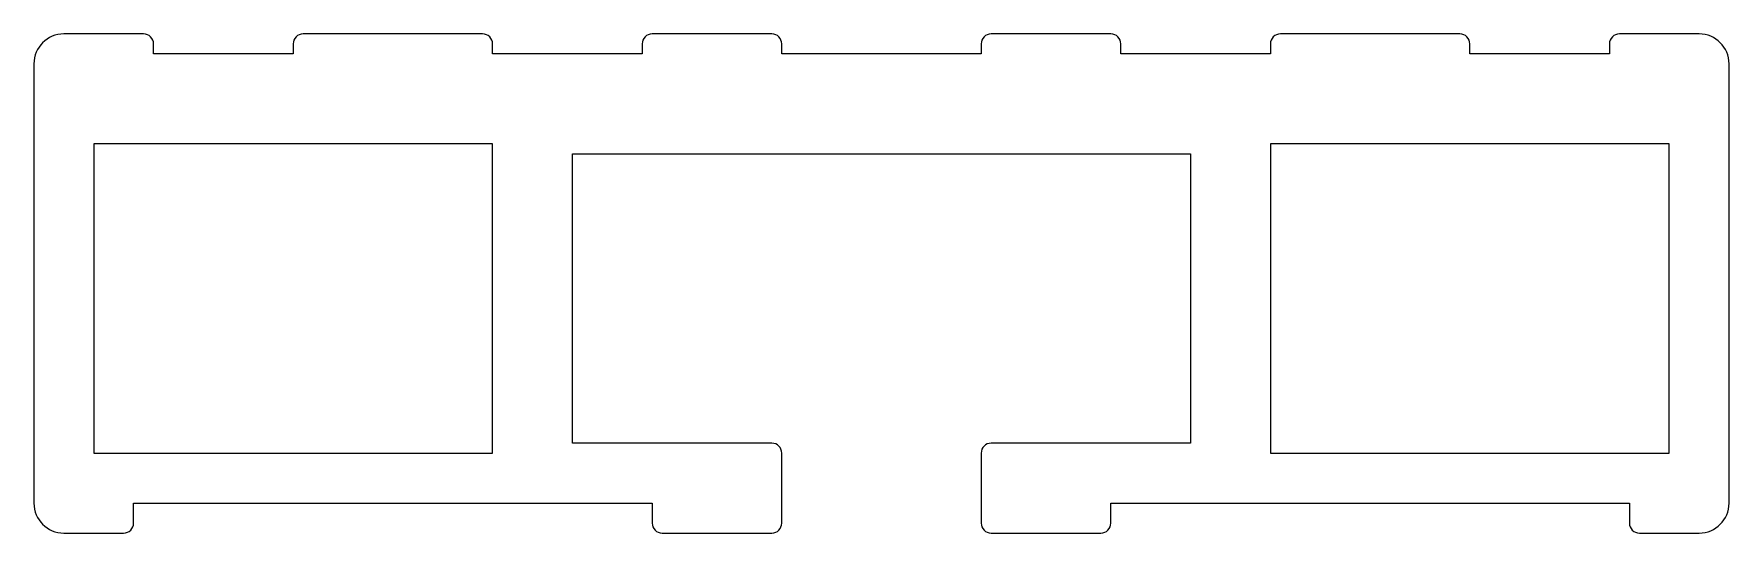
# Model space of a CAD drawing. Extents: x 947.6 to 1032.6, y 574.5 to 599.5.
import ezdxf

# ---------------------------------------------------------------- set-up
doc = ezdxf.new("R2010")
doc.units = 0
doc.layers.get('0').update_dxf_attribs({"linetype": 'CONTINUOUS'})

msp = doc.modelspace()

# ---------------------------------------------------------------- linework, layer by layer
at = {"color": 0, "linetype": 'CONTINUOUS'}
for p, q in [((953.084, 599.481), (949.084, 599.481)), ((970.084, 599.481), (961.084, 599.481)), ((984.584, 599.481), (978.584, 599.481)), ((1001.584, 599.481), (995.584, 599.481)), ((1019.084, 599.481), (1010.084, 599.481)), ((1031.084, 599.481), (1027.084, 599.481)), ((953.584, 598.481), (953.584, 598.981)), ((960.584, 598.481), (953.584, 598.481)), ((960.584, 598.981), (960.584, 598.481)), ((970.584, 598.481), (970.584, 598.981)), ((978.084, 598.481), (970.584, 598.481)), ((978.084, 598.981), (978.084, 598.481)), ((985.084, 598.481), (985.084, 598.981)), ((995.084, 598.481), (985.084, 598.481)), ((995.084, 598.981), (995.084, 598.481)), ((1002.084, 598.481), (1002.084, 598.981)), ((1009.584, 598.481), (1002.084, 598.481)), ((1009.584, 598.981), (1009.584, 598.481)), ((1019.584, 598.481), (1019.584, 598.981)), ((1026.584, 598.481), (1019.584, 598.481)), ((1026.584, 598.981), (1026.584, 598.481)), ((947.584, 597.981), (947.584, 575.981)), ((1032.584, 575.981), (1032.584, 597.981)), ((970.584, 593.981), (950.584, 593.981)), ((950.584, 593.981), (950.584, 578.481)), ((970.584, 578.481), (970.584, 593.981)), ((974.584, 593.481), (1005.584, 593.481)), ((974.584, 578.981), (974.584, 593.481)), ((1005.584, 593.481), (1005.584, 578.981)), ((1009.584, 593.981), (1009.584, 578.481)), ((1029.584, 593.981), (1009.584, 593.981)), ((1029.584, 578.481), (1029.584, 593.981)), ((984.584, 578.981), (974.584, 578.981)), ((1005.584, 578.981), (995.584, 578.981)), ((950.584, 578.481), (970.584, 578.481)), ((985.084, 574.981), (985.084, 578.481)), ((995.084, 578.481), (995.084, 574.981)), ((1009.584, 578.481), (1029.584, 578.481)), ((952.584, 575.981), (978.584, 575.981)), ((952.584, 574.981), (952.584, 575.981)), ((978.584, 575.981), (978.584, 574.981)), ((1001.584, 575.981), (1027.584, 575.981)), ((1001.584, 574.981), (1001.584, 575.981)), ((1027.584, 575.981), (1027.584, 574.981)), ((949.084, 574.481), (952.084, 574.481)), ((979.084, 574.481), (984.584, 574.481)), ((995.584, 574.481), (1001.084, 574.481)), ((1028.084, 574.481), (1031.084, 574.481))]:
    msp.add_line(p, q, dxfattribs=at)
for centre, radius, start, end in [((949.084, 597.981), 1.5, 90, 180), ((953.084, 598.981), 0.5, 0, 90), ((961.084, 598.981), 0.5, 90, 180), ((970.084, 598.981), 0.5, 0, 90), ((978.584, 598.981), 0.5, 90, 180), ((984.584, 598.981), 0.5, 0, 90), ((995.584, 598.981), 0.5, 90, 180), ((1001.584, 598.981), 0.5, 0, 90), ((1010.084, 598.981), 0.5, 90, 180), ((1019.084, 598.981), 0.5, 0, 90), ((1027.084, 598.981), 0.5, 90, 180), ((1031.084, 597.981), 1.5, 0, 90), ((984.584, 578.481), 0.5, 0, 90), ((995.584, 578.481), 0.5, 90, 180), ((949.084, 575.981), 1.5, 180, 270), ((1031.084, 575.981), 1.5, 270, 0), ((952.084, 574.981), 0.5, 270, 0), ((979.084, 574.981), 0.5, 180, 270), ((984.584, 574.981), 0.5, 270, 0), ((995.584, 574.981), 0.5, 180, 270), ((1001.084, 574.981), 0.5, 270, 0), ((1028.084, 574.981), 0.5, 180, 270)]:
    msp.add_arc(centre, radius, start, end, dxfattribs=at)

doc.saveas('drawing.dxf')
